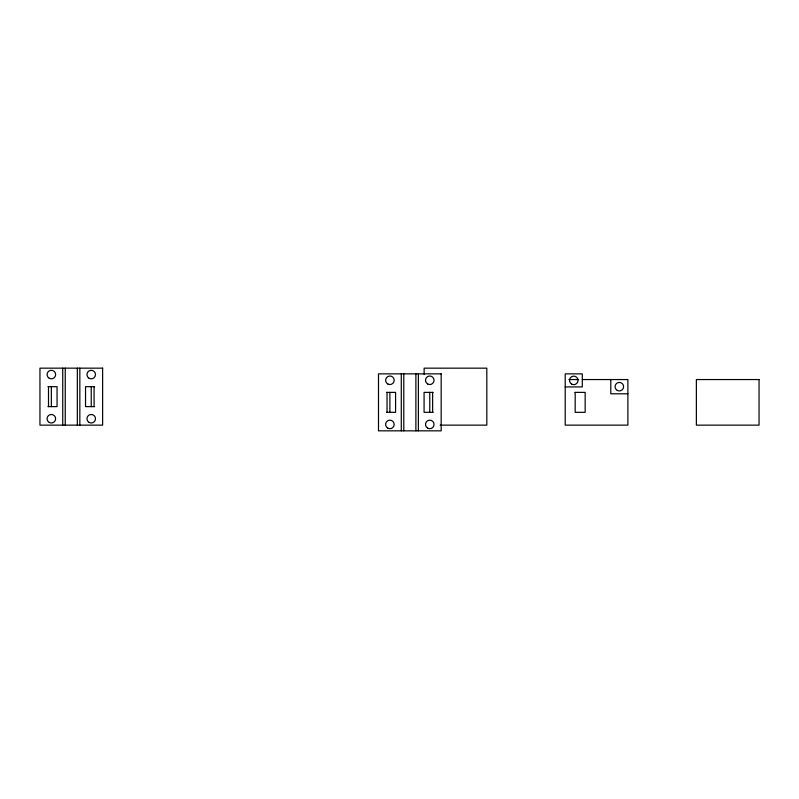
<?xml version="1.0" encoding="UTF-8"?>
<svg xmlns="http://www.w3.org/2000/svg" width="799" height="799" viewBox="0 0 799 799"><rect width="100%" height="100%" fill="white"/><g stroke="black" fill="none" stroke-linecap="round" stroke-linejoin="round"><path stroke-width="1.2" d="M568.878 379.555L578.646 379.555M582.301 379.555L627.884 379.555L627.884 425.138L565.213 425.138L565.213 373.862L582.301 373.862L582.301 386.926L565.213 386.926M47.93 386.676L57.049 386.676L57.049 406.621L47.93 406.621M94.652 386.676L85.533 386.676L85.533 406.621L94.652 406.621M386.476 392.379L395.585 392.379L395.585 412.324L386.476 412.324M433.198 392.379L424.079 392.379L424.079 412.324L433.198 412.324M574.98 392.379L585.158 392.379L585.158 412.324L575.18 412.324L575.18 392.379M627.884 393.797L610.796 393.797L610.796 379.555M440.119 425.138L486.821 425.138L486.821 368.159L424.139 368.159L424.139 374.351M432.629 392.379L432.629 412.324M429.772 392.379L429.772 412.324M418.376 373.862L418.376 430.841M415.88 373.862L415.88 430.841M403.795 373.862L403.795 430.841M401.288 373.862L401.288 430.841M389.892 392.379L389.892 412.324M387.046 392.379L387.046 412.324M94.082 386.676L94.082 406.621M91.236 386.676L91.236 406.621M79.84 368.159L79.84 425.138M77.333 368.159L77.333 425.138M65.248 368.159L65.248 425.138M62.741 368.159L62.741 425.138M51.346 386.676L51.346 406.621M48.499 386.676L48.499 406.621M102.632 368.159L39.95 368.159L39.95 425.138L102.632 425.138L102.632 368.159M441.168 373.862L378.496 373.862L378.496 430.841L441.168 430.841L441.168 373.862M759.05 379.555L696.368 379.555L696.368 425.138L759.05 425.138L759.05 379.555M617.208 390.381A4.275 4.275 0 0 0 623.61 386.676A4.275 4.275 0 0 0 617.208 382.981A4.275 4.275 0 0 0 617.208 390.381M571.625 384.089A4.275 4.275 0 0 0 578.027 380.394A4.275 4.275 0 0 0 571.625 376.689A4.275 4.275 0 0 0 571.625 384.089M427.645 383.969A4.275 4.275 0 0 0 434.047 380.274A4.275 4.275 0 0 0 427.645 376.569A4.275 4.275 0 0 0 427.645 383.969M387.775 383.969A4.275 4.275 0 0 0 394.187 380.274A4.275 4.275 0 0 0 387.775 376.569A4.275 4.275 0 0 0 387.775 383.969M387.755 428.134A4.275 4.275 0 0 0 394.167 424.429A4.275 4.275 0 0 0 387.755 420.723A4.275 4.275 0 0 0 387.755 428.134M427.645 428.134A4.275 4.275 0 0 0 434.047 424.429A4.275 4.275 0 0 0 427.645 420.723A4.275 4.275 0 0 0 427.645 428.134M89.098 422.431A4.275 4.275 0 0 0 95.5 418.726A4.275 4.275 0 0 0 89.098 415.031A4.275 4.275 0 0 0 89.098 422.431M89.098 378.277A4.275 4.275 0 0 0 95.5 374.571A4.275 4.275 0 0 0 89.098 370.866A4.275 4.275 0 0 0 89.098 378.277M49.228 378.277A4.275 4.275 0 0 0 55.64 374.571A4.275 4.275 0 0 0 49.228 370.866A4.275 4.275 0 0 0 49.228 378.277M49.208 422.431A4.275 4.275 0 0 0 55.62 418.726A4.275 4.275 0 0 0 49.208 415.031A4.275 4.275 0 0 0 49.208 422.431"/></g></svg>
